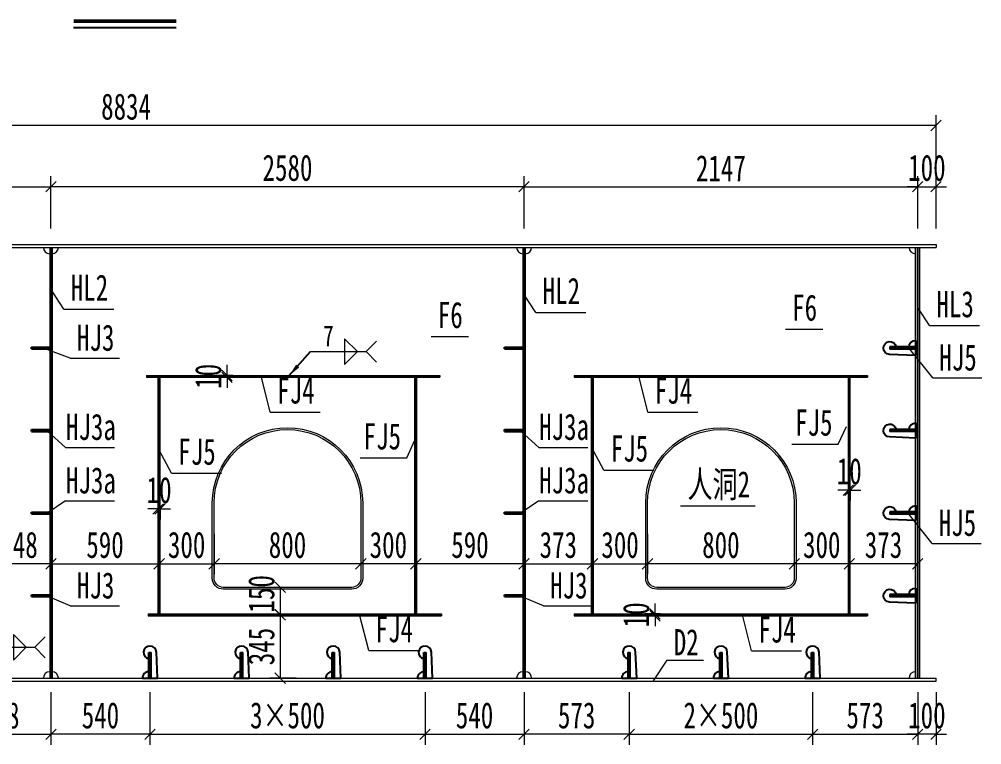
# Model space of a CAD drawing. Header units: millimetres. Extents: x -89049 to 410567, y -307459 to -100425.
# Drawn here: x 263371 to 268620, y -124499 to -120545 of the extents above; entities that cross this region are included whole.
import ezdxf
from ezdxf.enums import TextEntityAlignment as Align

# ---------------------------------------------------------------- set-up
doc = ezdxf.new("R2010")
doc.units = ezdxf.units.MM
doc.layers.get('Defpoints').update_dxf_attribs({"color": 8})
for name, color, linetype, lineweight in [('Dim', 4, 'Continuous', 15), ('文字', 7, 'Continuous', 15), ('细实线', 4, 'Continuous', 15), ('钢板粗线', 1, 'Continuous', 25), ('钢板细线', 6, 'Continuous', 15)]:
    doc.layers.add(name, color=color, linetype=linetype, lineweight=lineweight)
doc.layers.add('Text', color=4, linetype='Continuous')
doc.styles.add('111', font='', dxfattribs={"width": 0.7})
doc.styles.add('BM_Dim', font='', dxfattribs={"width": 0.85})
doc.styles.add('SMEDI', font='', dxfattribs={"width": 0.75})
doc.styles.get("Standard").update_dxf_attribs({"font": ''})
doc.styles.get('111').set_extended_font_data('仿宋_GB2312')
doc.styles.get('BM_Dim').set_extended_font_data('仿宋_GB2312')
doc.styles.get('SMEDI').set_extended_font_data('仿宋_GB2312')
doc.styles.get('Standard').set_extended_font_data('仿宋_GB2312')
doc.dimstyles.new('200', dxfattribs={"dimscale": 0, "dimtxt": 2.5, "dimasz": 1, "dimexe": 1, "dimexo": 1, "dimgap": 0.6, "dimtad": 1, "dimdec": 0, "dimdsep": 46, "dimtxsty": '111', "dimblk": 'OBLIQUE', "dimcen": 0, "dimclrd": 4, "dimclre": 4, "dimclrt": 4, "dimadec": 1, "dimazin": 2, "dimtfac": 1, "dimtdec": 0, "dimtix": 1, "dimtmove": 2, "dimatfit": 3, "dimfxl": 4, "dimfxlon": 1, "dimtolj": 1, "dimlwd": -1, "dimlwe": -1, "dimarcsym": 0})
doc.dimstyles.new('MSteel_1.0_1.0', dxfattribs={"dimtxt": 3, "dimasz": 1.2, "dimexe": 1, "dimexo": 1, "dimgap": 1, "dimtad": 3, "dimtoh": 1, "dimdec": 0, "dimzin": 0, "dimdsep": 46, "dimtxsty": 'Standard', "dimblk": 'ARCHTICK', "dimcen": 0.09, "dimclrd": 3, "dimclre": 3, "dimadec": 0, "dimazin": 0, "dimtfac": 1, "dimtdec": 4, "dimtofl": 0, "dimtmove": 0, "dimatfit": 3, "dimfxl": 1, "dimtolj": 1, "dimtzin": 0, "dimarcsym": 0})

# ---------------------------------------------------------------- blocks, each defined once
blk = doc.blocks.new('_Oblique')
at = {"color": 0, "linetype": 'ByBlock', "lineweight": -2}
blk.add_line((-0.5, -0.5), (0.5, 0.5), dxfattribs=at)
blk = doc.blocks.new('*D2950')
at = {"layer": 'Defpoints', "color": 0, "transparency": 16777216}
for p in [(266797.3, -123302.6), (267597.3, -123337.1), (266797.3, -123512.9)]:
    blk.add_point(p, dxfattribs=at)
at = {"layer": '细实线', "color": 4, "transparency": 16777216}
for p, q in [((266797.3, -123359.8), (266797.3, -123570.1)), ((267597.3, -123394.2), (267597.3, -123570.1)), ((267597.3, -123512.9), (266797.3, -123512.9))]:
    blk.add_line(p, q, dxfattribs=at)
at = {"layer": '细实线', "color": 4, "transparency": 16777216, "xscale": 57.14285714285715, "yscale": 57.14285714285715, "zscale": 57.14285714285715, "rotation": 180}
blk.add_blockref('_Oblique', (266797.3, -123512.9), dxfattribs=at)
at = {"layer": '细实线', "color": 4, "transparency": 16777216, "xscale": 57.14285714285715, "yscale": 57.14285714285715, "zscale": 57.14285714285715}
blk.add_blockref('_Oblique', (267597.3, -123512.9), dxfattribs=at)
at = {"layer": '细实线', "color": 4, "transparency": 16777216, "insert": (267197.3, -123410.7), "char_height": 142.86, "attachment_point": 5, "style": '111'}
blk.add_mtext('\\A1;800', dxfattribs=at)
blk = doc.blocks.new('*D2951')
at = {"layer": 'Defpoints', "color": 0, "transparency": 16777216}
for p in [(267897.3, -123291.2), (267597.3, -123293.3), (267597.3, -123512.9)]:
    blk.add_point(p, dxfattribs=at)
at = {"layer": '细实线', "color": 4, "transparency": 16777216}
for p, q in [((267597.3, -123350.5), (267597.3, -123570.1)), ((267897.3, -123348.3), (267897.3, -123570.1)), ((267897.3, -123512.9), (267597.3, -123512.9))]:
    blk.add_line(p, q, dxfattribs=at)
at = {"layer": '细实线', "color": 4, "transparency": 16777216, "xscale": 57.14285714285715, "yscale": 57.14285714285715, "zscale": 57.14285714285715, "rotation": 180}
blk.add_blockref('_Oblique', (267597.3, -123512.9), dxfattribs=at)
at = {"layer": '细实线', "color": 4, "transparency": 16777216, "xscale": 57.14285714285715, "yscale": 57.14285714285715, "zscale": 57.14285714285715}
blk.add_blockref('_Oblique', (267897.3, -123512.9), dxfattribs=at)
at = {"layer": '细实线', "color": 4, "transparency": 16777216, "insert": (267747.3, -123410.7), "char_height": 142.86, "attachment_point": 5, "style": '111'}
blk.add_mtext('\\A1;300', dxfattribs=at)
blk = doc.blocks.new('*D2952')
at = {"layer": 'Defpoints', "color": 0, "transparency": 16777216}
for p in [(266797.3, -123293.3), (266497.3, -123349.1), (266797.3, -123512.9)]:
    blk.add_point(p, dxfattribs=at)
at = {"layer": '细实线', "color": 4, "transparency": 16777216}
for p, q in [((266797.3, -123350.5), (266797.3, -123570.1)), ((266497.3, -123406.3), (266497.3, -123570.1)), ((266497.3, -123512.9), (266797.3, -123512.9))]:
    blk.add_line(p, q, dxfattribs=at)
at = {"layer": '细实线', "color": 4, "transparency": 16777216, "xscale": 57.14285714285715, "yscale": 57.14285714285715, "zscale": 57.14285714285715, "rotation": 180}
blk.add_blockref('_Oblique', (266497.3, -123512.9), dxfattribs=at)
at = {"layer": '细实线', "color": 4, "transparency": 16777216, "xscale": 57.14285714285715, "yscale": 57.14285714285715, "zscale": 57.14285714285715}
blk.add_blockref('_Oblique', (266797.3, -123512.9), dxfattribs=at)
at = {"layer": '细实线', "color": 4, "transparency": 16777216, "insert": (266647.3, -123410.7), "char_height": 142.86, "attachment_point": 5, "style": '111'}
blk.add_mtext('\\A1;300', dxfattribs=at)
blk = doc.blocks.new('*D2953')
at = {"layer": 'Defpoints', "color": 0, "transparency": 16777216}
for p in [(267897.3, -123320.5), (268270.6, -123336.8), (267897.3, -123513)]:
    blk.add_point(p, dxfattribs=at)
at = {"layer": '细实线', "color": 4, "transparency": 16777216}
for p, q in [((267897.3, -123377.7), (267897.3, -123570.2)), ((268270.6, -123393.9), (268270.6, -123570.2)), ((268270.6, -123513), (267897.3, -123513))]:
    blk.add_line(p, q, dxfattribs=at)
at = {"layer": '细实线', "color": 4, "transparency": 16777216, "xscale": 57.14285714285715, "yscale": 57.14285714285715, "zscale": 57.14285714285715, "rotation": 180}
blk.add_blockref('_Oblique', (267897.3, -123513), dxfattribs=at)
at = {"layer": '细实线', "color": 4, "transparency": 16777216, "xscale": 57.14285714285715, "yscale": 57.14285714285715, "zscale": 57.14285714285715}
blk.add_blockref('_Oblique', (268270.6, -123513), dxfattribs=at)
at = {"layer": '细实线', "color": 4, "transparency": 16777216, "insert": (268084, -123410.8), "char_height": 142.86, "attachment_point": 5, "style": '111'}
blk.add_mtext('\\A1;373', dxfattribs=at)
blk = doc.blocks.new('*D2954')
at = {"layer": 'Defpoints', "color": 0, "transparency": 16777216}
for p in [(266123.9, -123339.4), (266497.4, -123349.1), (266497.4, -123512.9)]:
    blk.add_point(p, dxfattribs=at)
at = {"layer": '细实线', "color": 4, "transparency": 16777216}
for p, q in [((266123.9, -123396.5), (266123.9, -123570)), ((266497.4, -123406.3), (266497.4, -123570)), ((266123.9, -123512.9), (266497.4, -123512.9))]:
    blk.add_line(p, q, dxfattribs=at)
at = {"layer": '细实线', "color": 4, "transparency": 16777216, "xscale": 57.14285714285715, "yscale": 57.14285714285715, "zscale": 57.14285714285715, "rotation": 180}
blk.add_blockref('_Oblique', (266123.9, -123512.9), dxfattribs=at)
at = {"layer": '细实线', "color": 4, "transparency": 16777216, "xscale": 57.14285714285715, "yscale": 57.14285714285715, "zscale": 57.14285714285715}
blk.add_blockref('_Oblique', (266497.4, -123512.9), dxfattribs=at)
at = {"layer": '细实线', "color": 4, "transparency": 16777216, "insert": (266310.6, -123410.6), "char_height": 142.86, "attachment_point": 5, "style": '111'}
blk.add_mtext('\\A1;373', dxfattribs=at)
blk = doc.blocks.new('*D2955')
at = {"layer": 'Defpoints', "color": 0, "transparency": 16777216}
for p in [(264433.8, -123302.6), (265233.8, -123337.1), (264433.8, -123512.9)]:
    blk.add_point(p, dxfattribs=at)
at = {"layer": '细实线', "color": 4, "transparency": 16777216}
for p, q in [((264433.8, -123359.8), (264433.8, -123570.1)), ((265233.8, -123394.2), (265233.8, -123570.1)), ((265233.8, -123512.9), (264433.8, -123512.9))]:
    blk.add_line(p, q, dxfattribs=at)
at = {"layer": '细实线', "color": 4, "transparency": 16777216, "xscale": 57.14285714285715, "yscale": 57.14285714285715, "zscale": 57.14285714285715, "rotation": 180}
blk.add_blockref('_Oblique', (264433.8, -123512.9), dxfattribs=at)
at = {"layer": '细实线', "color": 4, "transparency": 16777216, "xscale": 57.14285714285715, "yscale": 57.14285714285715, "zscale": 57.14285714285715}
blk.add_blockref('_Oblique', (265233.8, -123512.9), dxfattribs=at)
at = {"layer": '细实线', "color": 4, "transparency": 16777216, "insert": (264833.8, -123410.7), "char_height": 142.86, "attachment_point": 5, "style": '111'}
blk.add_mtext('\\A1;800', dxfattribs=at)
blk = doc.blocks.new('*D2956')
at = {"layer": 'Defpoints', "color": 0, "transparency": 16777216}
for p in [(265233.8, -123293.3), (265533.8, -123329.2), (265233.8, -123512.9)]:
    blk.add_point(p, dxfattribs=at)
at = {"layer": '细实线', "color": 4, "transparency": 16777216}
for p, q in [((265233.8, -123350.4), (265233.8, -123570.1)), ((265533.8, -123386.4), (265533.8, -123570.1)), ((265533.8, -123512.9), (265233.8, -123512.9))]:
    blk.add_line(p, q, dxfattribs=at)
at = {"layer": '细实线', "color": 4, "transparency": 16777216, "xscale": 57.14285714285715, "yscale": 57.14285714285715, "zscale": 57.14285714285715, "rotation": 180}
blk.add_blockref('_Oblique', (265233.8, -123512.9), dxfattribs=at)
at = {"layer": '细实线', "color": 4, "transparency": 16777216, "xscale": 57.14285714285715, "yscale": 57.14285714285715, "zscale": 57.14285714285715}
blk.add_blockref('_Oblique', (265533.8, -123512.9), dxfattribs=at)
at = {"layer": '细实线', "color": 4, "transparency": 16777216, "insert": (265383.8, -123410.7), "char_height": 142.86, "attachment_point": 5, "style": '111'}
blk.add_mtext('\\A1;300', dxfattribs=at)
blk = doc.blocks.new('*D2957')
at = {"layer": 'Defpoints', "color": 0, "transparency": 16777216}
for p in [(264133.8, -123329.2), (264433.8, -123293.3), (264433.8, -123512.9)]:
    blk.add_point(p, dxfattribs=at)
at = {"layer": '细实线', "color": 4, "transparency": 16777216}
for p, q in [((264133.8, -123386.4), (264133.8, -123570.1)), ((264433.8, -123350.4), (264433.8, -123570.1)), ((264133.8, -123512.9), (264433.8, -123512.9))]:
    blk.add_line(p, q, dxfattribs=at)
at = {"layer": '细实线', "color": 4, "transparency": 16777216, "xscale": 57.14285714285715, "yscale": 57.14285714285715, "zscale": 57.14285714285715, "rotation": 180}
blk.add_blockref('_Oblique', (264133.8, -123512.9), dxfattribs=at)
at = {"layer": '细实线', "color": 4, "transparency": 16777216, "xscale": 57.14285714285715, "yscale": 57.14285714285715, "zscale": 57.14285714285715}
blk.add_blockref('_Oblique', (264433.8, -123512.9), dxfattribs=at)
at = {"layer": '细实线', "color": 4, "transparency": 16777216, "insert": (264283.8, -123410.7), "char_height": 142.86, "attachment_point": 5, "style": '111'}
blk.add_mtext('\\A1;300', dxfattribs=at)
blk = doc.blocks.new('*D2958')
at = {"layer": 'Defpoints', "color": 0, "transparency": 16777216}
for p in [(265533.8, -123317.9), (266123.9, -123315.8), (265533.8, -123512.9)]:
    blk.add_point(p, dxfattribs=at)
at = {"layer": '细实线', "color": 4, "transparency": 16777216}
for p, q in [((265533.8, -123375), (265533.8, -123570)), ((266123.9, -123373), (266123.9, -123570)), ((266123.9, -123512.9), (265533.8, -123512.9))]:
    blk.add_line(p, q, dxfattribs=at)
at = {"layer": '细实线', "color": 4, "transparency": 16777216, "xscale": 57.14285714285715, "yscale": 57.14285714285715, "zscale": 57.14285714285715, "rotation": 180}
blk.add_blockref('_Oblique', (265533.8, -123512.9), dxfattribs=at)
at = {"layer": '细实线', "color": 4, "transparency": 16777216, "xscale": 57.14285714285715, "yscale": 57.14285714285715, "zscale": 57.14285714285715}
blk.add_blockref('_Oblique', (266123.9, -123512.9), dxfattribs=at)
at = {"layer": '细实线', "color": 4, "transparency": 16777216, "insert": (265828.9, -123410.6), "char_height": 142.86, "attachment_point": 5, "style": '111'}
blk.add_mtext('\\A1;590', dxfattribs=at)
blk = doc.blocks.new('*D2959')
at = {"layer": 'Defpoints', "color": 0, "transparency": 16777216}
for p in [(263543.7, -123333.6), (264133.8, -123329.2), (264133.8, -123512.9)]:
    blk.add_point(p, dxfattribs=at)
at = {"layer": '细实线', "color": 4, "transparency": 16777216}
for p, q in [((263543.7, -123390.7), (263543.7, -123570)), ((264133.8, -123386.4), (264133.8, -123570)), ((263543.7, -123512.9), (264133.8, -123512.9))]:
    blk.add_line(p, q, dxfattribs=at)
at = {"layer": '细实线', "color": 4, "transparency": 16777216, "xscale": 57.14285714285715, "yscale": 57.14285714285715, "zscale": 57.14285714285715, "rotation": 180}
blk.add_blockref('_Oblique', (263543.7, -123512.9), dxfattribs=at)
at = {"layer": '细实线', "color": 4, "transparency": 16777216, "xscale": 57.14285714285715, "yscale": 57.14285714285715, "zscale": 57.14285714285715}
blk.add_blockref('_Oblique', (264133.8, -123512.9), dxfattribs=at)
at = {"layer": '细实线', "color": 4, "transparency": 16777216, "insert": (263838.7, -123410.6), "char_height": 142.86, "attachment_point": 5, "style": '111'}
blk.add_mtext('\\A1;590', dxfattribs=at)
blk = doc.blocks.new('*D2963')
at = {"layer": 'Defpoints', "color": 0, "transparency": 16777216}
for p in [(263196.1, -123293.2), (263543.7, -123328.7), (263196.1, -123512.9)]:
    blk.add_point(p, dxfattribs=at)
at = {"layer": '细实线', "color": 4, "transparency": 16777216}
for p, q in [((263196.1, -123350.4), (263196.1, -123570)), ((263543.7, -123385.8), (263543.7, -123570)), ((263543.7, -123512.9), (263196.1, -123512.9))]:
    blk.add_line(p, q, dxfattribs=at)
at = {"layer": '细实线', "color": 4, "transparency": 16777216, "xscale": 57.14285714285715, "yscale": 57.14285714285715, "zscale": 57.14285714285715, "rotation": 180}
blk.add_blockref('_Oblique', (263196.1, -123512.9), dxfattribs=at)
at = {"layer": '细实线', "color": 4, "transparency": 16777216, "xscale": 57.14285714285715, "yscale": 57.14285714285715, "zscale": 57.14285714285715}
blk.add_blockref('_Oblique', (263543.7, -123512.9), dxfattribs=at)
at = {"layer": '细实线', "color": 4, "transparency": 16777216, "insert": (263369.9, -123410.6), "char_height": 142.86, "attachment_point": 5, "style": '111'}
blk.add_mtext('\\A1;348', dxfattribs=at)
blk = doc.blocks.new('*D2978')
at = {"layer": 'Defpoints', "color": 0, "transparency": 16777216}
for p in [(264935.7, -123791.4), (264794.1, -124136.6), (264938.1, -124136.6)]:
    blk.add_point(p, dxfattribs=at)
at = {"layer": '细实线', "color": 4, "transparency": 16777216}
for p, q in [((264878.5, -123791.4), (264737, -123791.4)), ((264794.1, -123791.4), (264794.1, -124136.6)), ((264881, -124136.6), (264737, -124136.6))]:
    blk.add_line(p, q, dxfattribs=at)
at = {"layer": '细实线', "color": 4, "transparency": 16777216, "xscale": 57.14285714285715, "yscale": 57.14285714285715, "zscale": 57.14285714285715}
for p, rotation in [((264794.1, -123791.4), 90), ((264794.1, -124136.6), 270)]:
    blk.add_blockref('_Oblique', p, dxfattribs=dict(at, rotation=rotation))
at = {"layer": '细实线', "color": 4, "transparency": 16777216, "insert": (264691.9, -123964), "char_height": 142.86, "attachment_point": 5, "rotation": 90, "style": '111'}
blk.add_mtext('\\A1;345', dxfattribs=at)
blk = doc.blocks.new('*D2979')
at = {"layer": 'Defpoints', "color": 0, "transparency": 16777216}
for p in [(264904.2, -123641.4), (264794.3, -123791.4), (264902.8, -123791.4)]:
    blk.add_point(p, dxfattribs=at)
at = {"layer": '细实线', "color": 4, "transparency": 16777216}
for p, q in [((264847.1, -123641.4), (264737.1, -123641.4)), ((264794.3, -123641.4), (264794.3, -123791.4)), ((264845.6, -123791.4), (264737.1, -123791.4))]:
    blk.add_line(p, q, dxfattribs=at)
at = {"layer": '细实线', "color": 4, "transparency": 16777216, "xscale": 57.14285714285715, "yscale": 57.14285714285715, "zscale": 57.14285714285715}
for p, rotation in [((264794.3, -123641.4), 90), ((264794.3, -123791.4), 270)]:
    blk.add_blockref('_Oblique', p, dxfattribs=dict(at, rotation=rotation))
at = {"layer": '细实线', "color": 4, "transparency": 16777216, "insert": (264692, -123676.8), "char_height": 142.86, "attachment_point": 5, "rotation": 90, "style": '111'}
blk.add_mtext('\\A1;150', dxfattribs=at)
blk = doc.blocks.new('*D2982')
at = {"layer": 'Defpoints', "color": 0, "transparency": 16777216}
for p in [(266838.1, -123796.4), (266925.8, -123786.4), (266925.8, -123796.4)]:
    blk.add_point(p, dxfattribs=at)
at = {"layer": '细实线', "color": 4, "transparency": 16777216}
for p, q in [((266838.1, -123786.4), (266838.1, -123729.2)), ((266868.6, -123786.4), (266780.9, -123786.4)), ((266868.6, -123796.4), (266780.9, -123796.4)), ((266838.1, -123786.4), (266838.1, -123796.4)), ((266838.1, -123796.4), (266838.1, -123853.5))]:
    blk.add_line(p, q, dxfattribs=at)
at = {"layer": '细实线', "color": 4, "transparency": 16777216, "xscale": 57.14285714285715, "yscale": 57.14285714285715, "zscale": 57.14285714285715}
for p, rotation in [((266838.1, -123786.4), 270), ((266838.1, -123796.4), 90)]:
    blk.add_blockref('_Oblique', p, dxfattribs=dict(at, rotation=rotation))
at = {"layer": '细实线', "color": 4, "transparency": 16777216, "insert": (266735.8, -123791.4), "char_height": 142.86, "attachment_point": 5, "rotation": 90, "style": '111'}
blk.add_mtext('\\A1;10', dxfattribs=at)
blk = doc.blocks.new('*D2983')
at = {"layer": 'Defpoints', "color": 0, "transparency": 16777216}
for p in [(264504.4, -122496.4), (264592.1, -122486.4), (264592.1, -122496.4)]:
    blk.add_point(p, dxfattribs=at)
at = {"layer": '细实线', "color": 4, "transparency": 16777216}
for p, q in [((264504.4, -122486.4), (264504.4, -122429.2)), ((264535, -122486.4), (264447.3, -122486.4)), ((264535, -122496.4), (264447.3, -122496.4)), ((264504.4, -122486.4), (264504.4, -122496.4)), ((264504.4, -122496.4), (264504.4, -122553.5))]:
    blk.add_line(p, q, dxfattribs=at)
at = {"layer": '细实线', "color": 4, "transparency": 16777216, "xscale": 57.14285714285715, "yscale": 57.14285714285715, "zscale": 57.14285714285715}
for p, rotation in [((264504.4, -122486.4), 270), ((264504.4, -122496.4), 90)]:
    blk.add_blockref('_Oblique', p, dxfattribs=dict(at, rotation=rotation))
at = {"layer": '细实线', "color": 4, "transparency": 16777216, "insert": (264402.2, -122491.4), "char_height": 142.86, "attachment_point": 5, "rotation": 90, "style": '111'}
blk.add_mtext('\\A1;10', dxfattribs=at)
blk = doc.blocks.new('*D2986')
at = {"layer": 'Defpoints', "color": 0, "transparency": 16777216}
for p in [(264128.8, -123160.8), (264138.8, -123160.8), (264138.8, -123214.2)]:
    blk.add_point(p, dxfattribs=at)
at = {"layer": '细实线', "color": 4, "transparency": 16777216}
for p, q in [((264128.8, -123214.2), (264071.7, -123214.2)), ((264128.8, -123214.2), (264128.8, -123271.4)), ((264128.8, -123214.2), (264138.8, -123214.2)), ((264138.8, -123214.2), (264138.8, -123271.4)), ((264138.8, -123214.2), (264196, -123214.2))]:
    blk.add_line(p, q, dxfattribs=at)
at = {"layer": '细实线', "color": 4, "transparency": 16777216, "xscale": 57.14285714285715, "yscale": 57.14285714285715, "zscale": 57.14285714285715}
blk.add_blockref('_Oblique', (264128.8, -123214.2), dxfattribs=at)
at = {"layer": '细实线', "color": 4, "transparency": 16777216, "xscale": 57.14285714285715, "yscale": 57.14285714285715, "zscale": 57.14285714285715, "rotation": 180}
blk.add_blockref('_Oblique', (264138.8, -123214.2), dxfattribs=at)
at = {"layer": '细实线', "color": 4, "transparency": 16777216, "insert": (264133.8, -123112), "char_height": 142.86, "attachment_point": 5, "style": '111'}
blk.add_mtext('\\A1;10', dxfattribs=at)
blk = doc.blocks.new('*D2987')
at = {"layer": 'Defpoints', "color": 0, "transparency": 16777216}
for p in [(267892.3, -123058.1), (267902.3, -123058.1), (267902.3, -123111.5)]:
    blk.add_point(p, dxfattribs=at)
at = {"layer": '细实线', "color": 4, "transparency": 16777216}
for p, q in [((267892.3, -123111.5), (267835.2, -123111.5)), ((267892.3, -123111.5), (267892.3, -123168.6)), ((267892.3, -123111.5), (267902.3, -123111.5)), ((267902.3, -123111.5), (267902.3, -123168.6)), ((267902.3, -123111.5), (267959.5, -123111.5))]:
    blk.add_line(p, q, dxfattribs=at)
at = {"layer": '细实线', "color": 4, "transparency": 16777216, "xscale": 57.14285714285715, "yscale": 57.14285714285715, "zscale": 57.14285714285715}
blk.add_blockref('_Oblique', (267892.3, -123111.5), dxfattribs=at)
at = {"layer": '细实线', "color": 4, "transparency": 16777216, "xscale": 57.14285714285715, "yscale": 57.14285714285715, "zscale": 57.14285714285715, "rotation": 180}
blk.add_blockref('_Oblique', (267902.3, -123111.5), dxfattribs=at)
at = {"layer": '细实线', "color": 4, "transparency": 16777216, "insert": (267897.3, -123009.3), "char_height": 142.86, "attachment_point": 5, "style": '111'}
blk.add_mtext('\\A1;10', dxfattribs=at)
blk = doc.blocks.new('_ArchTick')
at = {"color": 0, "linetype": 'ByBlock', "const_width": 0.15}
blk.add_lwpolyline([(-0.5, -0.5), (0.5, 0.5)], dxfattribs=at)
blk = doc.blocks.new('角焊缝2')
at = {"layer": 'Dim'}
blk.add_line((-3138.009, 370.223), (-3132.704, 370.223), dxfattribs=at)
blk.add_lwpolyline([(-3134.754, 371.455), (-3134.754, 368.992), (-3133.523, 370.223)], close=True, dxfattribs=at)
blk.add_lwpolyline([(-3131.704, 369.223), (-3132.704, 370.223), (-3131.704, 371.223)], dxfattribs=at)
blk = doc.blocks.new('12-140加劲 有过焊孔')
at = {"layer": 'Defpoints'}
blk.add_line((0, 0), (0, 140), dxfattribs=at)
at = {"layer": '钢板粗线', "color": 7}
for p, q in [((-6, 0), (-6, 140)), ((-6, 140), (6, 140)), ((6, 0), (6, 140)), ((41, 0), (35, 141.5)), ((-41, 0), (41, 0))]:
    blk.add_line(p, q, dxfattribs=at)
for centre, start, end in [((0, 140), 2.441, 260.1291), ((-6, 0), 90, 180)]:
    blk.add_arc(centre, 35, start, end, dxfattribs=at)
blk = doc.blocks.new('10-100加劲 无过焊孔')
at = {"layer": 'Defpoints'}
blk.add_line((0, -100), (0, 0), dxfattribs=at)
at = {"layer": '钢板粗线', "color": 7}
for p, q in [((-5, -100), (-5, 0)), ((-5, 0), (5, 0)), ((5, -100), (5, 0)), ((-5, -100), (5, -100))]:
    blk.add_line(p, q, dxfattribs=at)
blk = doc.blocks.new('*D2994')
at = {"layer": 'Defpoints', "color": 0, "transparency": 16777216}
for p in [(262996.1, -124136.4), (263544.1, -124136.4), (263544.1, -124442.1)]:
    blk.add_point(p, dxfattribs=at)
at = {"layer": '细实线', "color": 4, "transparency": 16777216}
for p, q in [((262996.1, -124213.5), (262996.1, -124499.2)), ((263544.1, -124213.5), (263544.1, -124499.2)), ((262996.1, -124442.1), (263544.1, -124442.1))]:
    blk.add_line(p, q, dxfattribs=at)
at = {"layer": '细实线', "color": 4, "transparency": 16777216, "xscale": 57.14285714285715, "yscale": 57.14285714285715, "zscale": 57.14285714285715, "rotation": 180}
blk.add_blockref('_Oblique', (262996.1, -124442.1), dxfattribs=at)
at = {"layer": '细实线', "color": 4, "transparency": 16777216, "xscale": 57.14285714285715, "yscale": 57.14285714285715, "zscale": 57.14285714285715}
blk.add_blockref('_Oblique', (263544.1, -124442.1), dxfattribs=at)
at = {"layer": '细实线', "color": 4, "transparency": 16777216, "insert": (263270.1, -124339.9), "char_height": 142.86, "attachment_point": 5, "style": '111'}
blk.add_mtext('\\A1;548', dxfattribs=at)
blk = doc.blocks.new('*D2995')
at = {"layer": 'Defpoints', "color": 0, "transparency": 16777216}
for p in [(263543.8, -124136.4), (264083.8, -124136.4), (263543.8, -124442.1)]:
    blk.add_point(p, dxfattribs=at)
at = {"layer": '细实线', "color": 4, "transparency": 16777216}
for p, q in [((263543.8, -124213.5), (263543.8, -124499.2)), ((264083.8, -124213.5), (264083.8, -124499.2)), ((264083.8, -124442.1), (263543.8, -124442.1))]:
    blk.add_line(p, q, dxfattribs=at)
at = {"layer": '细实线', "color": 4, "transparency": 16777216, "xscale": 57.14285714285715, "yscale": 57.14285714285715, "zscale": 57.14285714285715, "rotation": 180}
blk.add_blockref('_Oblique', (263543.8, -124442.1), dxfattribs=at)
at = {"layer": '细实线', "color": 4, "transparency": 16777216, "xscale": 57.14285714285715, "yscale": 57.14285714285715, "zscale": 57.14285714285715}
blk.add_blockref('_Oblique', (264083.8, -124442.1), dxfattribs=at)
at = {"layer": '细实线', "color": 4, "transparency": 16777216, "insert": (263813.8, -124339.9), "char_height": 142.86, "attachment_point": 5, "style": '111'}
blk.add_mtext('\\A1;540', dxfattribs=at)
blk = doc.blocks.new('*D2996')
at = {"layer": 'Defpoints', "color": 0, "transparency": 16777216}
for p in [(264083.8, -124136.4), (265583.8, -124136.4), (265583.8, -124442.1)]:
    blk.add_point(p, dxfattribs=at)
at = {"layer": '细实线', "color": 4, "transparency": 16777216}
for p, q in [((264083.8, -124213.5), (264083.8, -124499.2)), ((265583.8, -124213.5), (265583.8, -124499.2)), ((264083.8, -124442.1), (265583.8, -124442.1))]:
    blk.add_line(p, q, dxfattribs=at)
at = {"layer": '细实线', "color": 4, "transparency": 16777216, "xscale": 57.14285714285715, "yscale": 57.14285714285715, "zscale": 57.14285714285715, "rotation": 180}
blk.add_blockref('_Oblique', (264083.8, -124442.1), dxfattribs=at)
at = {"layer": '细实线', "color": 4, "transparency": 16777216, "xscale": 57.14285714285715, "yscale": 57.14285714285715, "zscale": 57.14285714285715}
blk.add_blockref('_Oblique', (265583.8, -124442.1), dxfattribs=at)
at = {"layer": '细实线', "color": 4, "transparency": 16777216, "insert": (264833.8, -124339.9), "char_height": 142.857, "attachment_point": 5, "style": '111'}
blk.add_mtext('\\A1;\\f仿宋_GB2312|b0|i0|c134|p49;3×500', dxfattribs=at)
blk = doc.blocks.new('*D2997')
at = {"layer": 'Defpoints', "color": 0, "transparency": 16777216}
for p in [(265583.8, -124136.4), (266123.9, -124136.4), (266123.9, -124442.1)]:
    blk.add_point(p, dxfattribs=at)
at = {"layer": '细实线', "color": 4, "transparency": 16777216}
for p, q in [((265583.8, -124213.5), (265583.8, -124499.2)), ((266123.9, -124213.5), (266123.9, -124499.2)), ((265583.8, -124442.1), (266123.9, -124442.1))]:
    blk.add_line(p, q, dxfattribs=at)
at = {"layer": '细实线', "color": 4, "transparency": 16777216, "xscale": 57.14285714285715, "yscale": 57.14285714285715, "zscale": 57.14285714285715, "rotation": 180}
blk.add_blockref('_Oblique', (265583.8, -124442.1), dxfattribs=at)
at = {"layer": '细实线', "color": 4, "transparency": 16777216, "xscale": 57.14285714285715, "yscale": 57.14285714285715, "zscale": 57.14285714285715}
blk.add_blockref('_Oblique', (266123.9, -124442.1), dxfattribs=at)
at = {"layer": '细实线', "color": 4, "transparency": 16777216, "insert": (265853.8, -124339.9), "char_height": 142.86, "attachment_point": 5, "style": '111'}
blk.add_mtext('\\A1;540', dxfattribs=at)
blk = doc.blocks.new('*D2998')
at = {"layer": 'Defpoints', "color": 0, "transparency": 16777216}
for p in [(266123.9, -124136.4), (266697.3, -124136.4), (266123.9, -124442.1)]:
    blk.add_point(p, dxfattribs=at)
at = {"layer": '细实线', "color": 4, "transparency": 16777216}
for p, q in [((266123.9, -124213.5), (266123.9, -124499.2)), ((266697.3, -124213.5), (266697.3, -124499.2)), ((266697.3, -124442.1), (266123.9, -124442.1))]:
    blk.add_line(p, q, dxfattribs=at)
at = {"layer": '细实线', "color": 4, "transparency": 16777216, "xscale": 57.14285714285715, "yscale": 57.14285714285715, "zscale": 57.14285714285715, "rotation": 180}
blk.add_blockref('_Oblique', (266123.9, -124442.1), dxfattribs=at)
at = {"layer": '细实线', "color": 4, "transparency": 16777216, "xscale": 57.14285714285715, "yscale": 57.14285714285715, "zscale": 57.14285714285715}
blk.add_blockref('_Oblique', (266697.3, -124442.1), dxfattribs=at)
at = {"layer": '细实线', "color": 4, "transparency": 16777216, "insert": (266410.6, -124339.9), "char_height": 142.86, "attachment_point": 5, "style": '111'}
blk.add_mtext('\\A1;573', dxfattribs=at)
blk = doc.blocks.new('*D2999')
at = {"layer": 'Defpoints', "color": 0, "transparency": 16777216}
for p in [(266697.3, -124136.4), (267697.3, -124136.4), (267697.3, -124442.1)]:
    blk.add_point(p, dxfattribs=at)
at = {"layer": '细实线', "color": 4, "transparency": 16777216}
for p, q in [((266697.3, -124213.5), (266697.3, -124499.2)), ((267697.3, -124213.5), (267697.3, -124499.2)), ((266697.3, -124442.1), (267697.3, -124442.1))]:
    blk.add_line(p, q, dxfattribs=at)
at = {"layer": '细实线', "color": 4, "transparency": 16777216, "xscale": 57.14285714285715, "yscale": 57.14285714285715, "zscale": 57.14285714285715, "rotation": 180}
blk.add_blockref('_Oblique', (266697.3, -124442.1), dxfattribs=at)
at = {"layer": '细实线', "color": 4, "transparency": 16777216, "xscale": 57.14285714285715, "yscale": 57.14285714285715, "zscale": 57.14285714285715}
blk.add_blockref('_Oblique', (267697.3, -124442.1), dxfattribs=at)
at = {"layer": '细实线', "color": 4, "transparency": 16777216, "insert": (267197.3, -124339.9), "char_height": 142.86, "attachment_point": 5, "style": '111'}
blk.add_mtext('\\A1;2×500', dxfattribs=at)
blk = doc.blocks.new('*D3000')
at = {"layer": 'Defpoints', "color": 0, "transparency": 16777216}
for p in [(267697.3, -124136.4), (268270.6, -124136.4), (268270.6, -124442.1)]:
    blk.add_point(p, dxfattribs=at)
at = {"layer": '细实线', "color": 4, "transparency": 16777216}
for p, q in [((267697.3, -124213.5), (267697.3, -124499.2)), ((268270.6, -124213.5), (268270.6, -124499.2)), ((267697.3, -124442.1), (268270.6, -124442.1))]:
    blk.add_line(p, q, dxfattribs=at)
at = {"layer": '细实线', "color": 4, "transparency": 16777216, "xscale": 57.14285714285715, "yscale": 57.14285714285715, "zscale": 57.14285714285715, "rotation": 180}
blk.add_blockref('_Oblique', (267697.3, -124442.1), dxfattribs=at)
at = {"layer": '细实线', "color": 4, "transparency": 16777216, "xscale": 57.14285714285715, "yscale": 57.14285714285715, "zscale": 57.14285714285715}
blk.add_blockref('_Oblique', (268270.6, -124442.1), dxfattribs=at)
at = {"layer": '细实线', "color": 4, "transparency": 16777216, "insert": (267983.9, -124339.9), "char_height": 142.86, "attachment_point": 5, "style": '111'}
blk.add_mtext('\\A1;573', dxfattribs=at)
blk = doc.blocks.new('*D3001')
at = {"layer": 'Defpoints', "color": 0, "transparency": 16777216}
for p in [(268270.5, -124136.4), (268370.6, -124136.4), (268270.5, -124442.1)]:
    blk.add_point(p, dxfattribs=at)
at = {"layer": '细实线', "color": 4, "transparency": 16777216}
for p, q in [((268270.5, -124213.5), (268270.5, -124499.2)), ((268370.6, -124213.5), (268370.6, -124499.2)), ((268270.5, -124442.1), (268213.3, -124442.1)), ((268370.6, -124442.1), (268270.5, -124442.1)), ((268370.6, -124442.1), (268427.8, -124442.1))]:
    blk.add_line(p, q, dxfattribs=at)
at = {"layer": '细实线', "color": 4, "transparency": 16777216, "xscale": 57.14285714285715, "yscale": 57.14285714285715, "zscale": 57.14285714285715}
blk.add_blockref('_Oblique', (268270.5, -124442.1), dxfattribs=at)
at = {"layer": '细实线', "color": 4, "transparency": 16777216, "xscale": 57.14285714285715, "yscale": 57.14285714285715, "zscale": 57.14285714285715, "rotation": 180}
blk.add_blockref('_Oblique', (268370.6, -124442.1), dxfattribs=at)
at = {"layer": '细实线', "color": 4, "transparency": 16777216, "insert": (268320.5, -124339.9), "char_height": 142.86, "attachment_point": 5, "style": '111'}
blk.add_mtext('\\A1;100', dxfattribs=at)
blk = doc.blocks.new('*D3004')
at = {"layer": 'Defpoints', "color": 0, "transparency": 16777216}
for p in [(263543.7, -121457.9), (261448.5, -122071.4), (263543.7, -122087.4)]:
    blk.add_point(p, dxfattribs=at)
at = {"layer": '细实线', "color": 4, "transparency": 16777216}
for p, q in [((261448.5, -121686.4), (261448.5, -121400.7)), ((263543.7, -121686.4), (263543.7, -121400.7)), ((261448.5, -121457.9), (263543.7, -121457.9))]:
    blk.add_line(p, q, dxfattribs=at)
at = {"layer": '细实线', "color": 4, "transparency": 16777216, "xscale": 57.14285714285715, "yscale": 57.14285714285715, "zscale": 57.14285714285715, "rotation": 180}
blk.add_blockref('_Oblique', (261448.5, -121457.9), dxfattribs=at)
at = {"layer": '细实线', "color": 4, "transparency": 16777216, "xscale": 57.14285714285715, "yscale": 57.14285714285715, "zscale": 57.14285714285715}
blk.add_blockref('_Oblique', (263543.7, -121457.9), dxfattribs=at)
at = {"layer": '细实线', "color": 4, "transparency": 16777216, "insert": (262496.1, -121355.6), "char_height": 142.86, "attachment_point": 5, "style": '111'}
blk.add_mtext('\\A1;2095', dxfattribs=at)
blk = doc.blocks.new('*D3005')
at = {"layer": 'Defpoints', "color": 0, "transparency": 16777216}
for p in [(263543.7, -121457.9), (266123.9, -122071.4), (263543.7, -122087.4)]:
    blk.add_point(p, dxfattribs=at)
at = {"layer": '细实线', "color": 4, "transparency": 16777216}
for p, q in [((263543.7, -121686.4), (263543.7, -121400.7)), ((266123.9, -121686.4), (266123.9, -121400.7)), ((266123.9, -121457.9), (263543.7, -121457.9))]:
    blk.add_line(p, q, dxfattribs=at)
at = {"layer": '细实线', "color": 4, "transparency": 16777216, "xscale": 57.14285714285715, "yscale": 57.14285714285715, "zscale": 57.14285714285715, "rotation": 180}
blk.add_blockref('_Oblique', (263543.7, -121457.9), dxfattribs=at)
at = {"layer": '细实线', "color": 4, "transparency": 16777216, "xscale": 57.14285714285715, "yscale": 57.14285714285715, "zscale": 57.14285714285715}
blk.add_blockref('_Oblique', (266123.9, -121457.9), dxfattribs=at)
at = {"layer": '细实线', "color": 4, "transparency": 16777216, "insert": (264833.8, -121355.6), "char_height": 142.86, "attachment_point": 5, "style": '111'}
blk.add_mtext('\\A1;2580', dxfattribs=at)
blk = doc.blocks.new('*D3006')
at = {"layer": 'Defpoints', "color": 0, "transparency": 16777216}
for p in [(268270.6, -121457.9), (266123.9, -122071.4), (268270.6, -122087.4)]:
    blk.add_point(p, dxfattribs=at)
at = {"layer": '细实线', "color": 4, "transparency": 16777216}
for p, q in [((266123.9, -121686.4), (266123.9, -121400.7)), ((268270.6, -121686.4), (268270.6, -121400.7)), ((266123.9, -121457.9), (268270.6, -121457.9))]:
    blk.add_line(p, q, dxfattribs=at)
at = {"layer": '细实线', "color": 4, "transparency": 16777216, "xscale": 57.14285714285715, "yscale": 57.14285714285715, "zscale": 57.14285714285715, "rotation": 180}
blk.add_blockref('_Oblique', (266123.9, -121457.9), dxfattribs=at)
at = {"layer": '细实线', "color": 4, "transparency": 16777216, "xscale": 57.14285714285715, "yscale": 57.14285714285715, "zscale": 57.14285714285715}
blk.add_blockref('_Oblique', (268270.6, -121457.9), dxfattribs=at)
at = {"layer": '细实线', "color": 4, "transparency": 16777216, "insert": (267197.3, -121357.2), "char_height": 142.86, "attachment_point": 5, "style": '111'}
blk.add_mtext('\\A1;2147', dxfattribs=at)
blk = doc.blocks.new('*D3007')
at = {"layer": 'Defpoints', "color": 0, "transparency": 16777216}
for p in [(268370.6, -121457.9), (268270.6, -121788.4), (268370.6, -121788.4)]:
    blk.add_point(p, dxfattribs=at)
at = {"layer": '细实线', "color": 4, "transparency": 16777216}
for p, q in [((268270.6, -121686.4), (268270.6, -121400.7)), ((268370.6, -121686.4), (268370.6, -121400.7)), ((268270.6, -121457.9), (268213.5, -121457.9)), ((268270.6, -121457.9), (268370.6, -121457.9)), ((268370.6, -121457.9), (268427.8, -121457.9))]:
    blk.add_line(p, q, dxfattribs=at)
at = {"layer": '细实线', "color": 4, "transparency": 16777216, "xscale": 57.14285714285715, "yscale": 57.14285714285715, "zscale": 57.14285714285715}
blk.add_blockref('_Oblique', (268270.6, -121457.9), dxfattribs=at)
at = {"layer": '细实线', "color": 4, "transparency": 16777216, "xscale": 57.14285714285715, "yscale": 57.14285714285715, "zscale": 57.14285714285715, "rotation": 180}
blk.add_blockref('_Oblique', (268370.6, -121457.9), dxfattribs=at)
at = {"layer": '细实线', "color": 4, "transparency": 16777216, "insert": (268320.6, -121355.6), "char_height": 142.86, "attachment_point": 5, "style": '111'}
blk.add_mtext('\\A1;100', dxfattribs=at)
blk = doc.blocks.new('*D3008')
at = {"layer": 'Defpoints', "color": 0, "transparency": 16777216}
for p in [(259536.7, -121124.2), (268370.6, -121772.4), (259536.7, -122071.4)]:
    blk.add_point(p, dxfattribs=at)
at = {"layer": '细实线', "color": 4, "transparency": 16777216}
for p, q in [((259536.7, -121352.8), (259536.7, -121067.1)), ((268370.6, -121352.8), (268370.6, -121067.1)), ((268370.6, -121124.2), (259536.7, -121124.2))]:
    blk.add_line(p, q, dxfattribs=at)
at = {"layer": '细实线', "color": 4, "transparency": 16777216, "xscale": 57.14285714285715, "yscale": 57.14285714285715, "zscale": 57.14285714285715, "rotation": 180}
blk.add_blockref('_Oblique', (259536.7, -121124.2), dxfattribs=at)
at = {"layer": '细实线', "color": 4, "transparency": 16777216, "xscale": 57.14285714285715, "yscale": 57.14285714285715, "zscale": 57.14285714285715}
blk.add_blockref('_Oblique', (268370.6, -121124.2), dxfattribs=at)
at = {"layer": '细实线', "color": 4, "transparency": 16777216, "insert": (263953.7, -121022), "char_height": 142.86, "attachment_point": 5, "style": '111'}
blk.add_mtext('\\A1;8834', dxfattribs=at)

msp = doc.modelspace()

# ---------------------------------------------------------------- linework, layer by layer
at = {"color": 4}
msp.add_line((263666.9, -120589.6), (264227.1, -120589.6), dxfattribs=at)
at = {"color": 6, "const_width": 20.6}
msp.add_lwpolyline([(263666.9, -120555.4), (264227.1, -120555.4)], dxfattribs=at)
at = {"layer": 'Defpoints'}
for p, q in [((263543.7, -121788.4), (263543.7, -124136.4)), ((266123.9, -121788.4), (266123.9, -124136.4)), ((268270.6, -124136.4), (268270.6, -121788.4)), ((264065, -122491.4), (265665.1, -122491.4)), ((264133.8, -123791.4), (264133.8, -122491.4)), ((265533.8, -123791.4), (265533.8, -122491.4)), ((266397.2, -122491.4), (267997.3, -122491.4)), ((266497.4, -123791.4), (266497.4, -122491.4)), ((267897.3, -123791.4), (267897.3, -122491.4)), ((264074.4, -123791.4), (265674.4, -123791.4)), ((266397.2, -123791.4), (267997.3, -123791.4))]:
    msp.add_line(p, q, dxfattribs=at)
at = {"layer": '细实线'}
for p, q in [((263614.2, -122125.4), (263549.7, -122027)), ((266187.7, -122142.6), (266123.2, -122044.1)), ((263614.2, -122125.4), (263886.7, -122125.4)), ((268335.1, -122215), (268270.6, -122116.5)), ((266187.7, -122142.6), (266460.2, -122142.6)), ((267549.1, -122234.4), (267752.4, -122234.4)), ((268335.1, -122215), (268607.6, -122215)), ((265616.7, -122274.1), (265820, -122274.1)), ((263649.5, -122392.7), (263511.9, -122341.4)), ((268352.1, -122500.2), (268227.9, -122342.4)), ((263649.5, -122392.7), (263917.1, -122392.7)), ((264740.1, -122685.7), (264692.6, -122495.7)), ((266799.3, -122686.3), (266751.8, -122496.4)), ((268352.1, -122500.2), (268619.7, -122500.2)), ((264740.1, -122685.7), (265012.7, -122685.7)), ((266799.3, -122686.3), (267071.8, -122686.3)), ((267836.9, -122860.6), (267881.9, -122764.2)), ((263623.5, -122878.4), (263527.7, -122791.4)), ((266203.7, -122878.4), (266107.9, -122791.4)), ((265483.9, -122935.5), (265528.8, -122839.1)), ((267584, -122860.6), (267836.9, -122860.6)), ((263623.5, -122878.4), (263891.2, -122878.4)), ((264200.8, -123019.2), (264133.8, -122894)), ((266203.7, -122878.4), (266471.4, -122878.4)), ((266558.8, -123001.9), (266491.9, -122876.6)), ((265230.9, -122935.5), (265483.9, -122935.5)), ((264200.8, -123019.2), (264473.3, -123019.2)), ((266558.8, -123001.9), (266831.4, -123001.9)), ((263623.5, -123170.1), (263527.7, -123235.1)), ((263623.5, -123170.1), (263891.2, -123170.1)), ((266203.7, -123170.1), (266107.9, -123235.1)), ((266203.7, -123170.1), (266471.4, -123170.1)), ((266977.6, -123196.9), (267384.2, -123196.9)), ((268348.7, -123401.5), (268224.5, -123243.6)), ((268348.7, -123401.5), (268616.4, -123401.5)), ((263649.5, -123742.7), (263528.2, -123691.4)), ((266229.7, -123742.7), (266108.3, -123691.4)), ((263649.5, -123742.7), (263917.1, -123742.7)), ((266229.7, -123742.7), (266497.3, -123742.7)), ((265276.6, -123986.3), (265229.1, -123796.4)), ((267364, -123988.2), (267316.5, -123798.3)), ((265276.6, -123986.3), (265549.1, -123986.3)), ((267364, -123988.2), (267636.5, -123988.2)), ((266903.1, -124038.9), (266827.9, -124150.6)), ((266903.1, -124038.9), (267102.6, -124038.9))]:
    msp.add_line(p, q, dxfattribs=at)
at = {"layer": '钢板细线'}
for p, q in [((259906.7, -121772.4), (268370.6, -121772.4)), ((259922.7, -121788.4), (268370.6, -121788.4)), ((263537.7, -121788.4), (263537.7, -124136.4)), ((263549.7, -121788.4), (263549.7, -124136.4)), ((266117.9, -121788.4), (266117.9, -124136.4)), ((266129.9, -121788.4), (266129.9, -124136.4)), ((268258.6, -124136.4), (268258.6, -121788.4)), ((268282.6, -124136.4), (268282.6, -121788.4)), ((268370.6, -121772.4), (268370.6, -121788.4)), ((264064.9, -122486.4), (265665, -122486.4)), ((264064.9, -122486.4), (264064.9, -122496.4)), ((264065, -122496.4), (265665.1, -122496.4)), ((264128.8, -123786.4), (264128.8, -122496.4)), ((264138.8, -123786.4), (264138.8, -122496.4)), ((265528.8, -123786.4), (265528.8, -122496.4)), ((265538.8, -123786.4), (265538.8, -122496.4)), ((265665, -122486.4), (265665, -122496.4)), ((266397.2, -122486.4), (267997.2, -122486.4)), ((266397.2, -122486.4), (266397.2, -122496.4)), ((266397.3, -122496.4), (267997.3, -122496.4)), ((266492.4, -123786.4), (266492.4, -122496.4)), ((266502.4, -123786.4), (266502.4, -122496.4)), ((267892.3, -123786.4), (267892.3, -122496.4)), ((267902.3, -123786.4), (267902.3, -122496.4)), ((267997.2, -122486.4), (267997.2, -122496.4)), ((264074.3, -123786.4), (265674.4, -123786.4)), ((264074.3, -123786.4), (264074.3, -123796.4)), ((264074.4, -123796.4), (265674.5, -123796.4)), ((265674.4, -123786.4), (265674.4, -123796.4)), ((266397.2, -123786.4), (267997.2, -123786.4)), ((266397.2, -123786.4), (266397.2, -123796.4)), ((266397.3, -123796.4), (267997.3, -123796.4)), ((267997.2, -123786.4), (267997.2, -123796.4)), ((259536.7, -124136.4), (268370.6, -124136.4)), ((259536.7, -124152.4), (268370.6, -124152.4)), ((268370.6, -124152.4), (268370.6, -124136.4))]:
    msp.add_line(p, q, dxfattribs=at)
at = {"layer": '钢板细线', "elevation": 0}
for points in [[(265183.8, -123651.4), (264483.8, -123651.4, -0.414214), (264423.8, -123591.4), (264423.8, -123181.4, -1), (265243.8, -123181.4), (265243.8, -123591.4, -0.414214)], [(265183.8, -123641.4), (264483.8, -123641.4, -0.414214), (264433.8, -123591.4), (264433.8, -123181.4, -1), (265233.8, -123181.4), (265233.8, -123591.4, -0.414214)]]:
    msp.add_lwpolyline(points, format="xyb", close=True, dxfattribs=at)
at = {"layer": '钢板细线'}
for points in [[(267547.3, -123651.4), (266847.3, -123651.4, -0.414214), (266787.3, -123591.4), (266787.3, -123181.4, -1), (267607.3, -123181.4), (267607.3, -123591.4, -0.414214)], [(267547.3, -123641.4), (266847.3, -123641.4, -0.414214), (266797.3, -123591.4), (266797.3, -123181.4, -1), (267597.3, -123181.4), (267597.3, -123591.4, -0.414214)]]:
    msp.add_lwpolyline(points, format="xyb", close=True, dxfattribs=at)
for centre, start, end in [((263537.7, -121788.4), 180, 270), ((263549.7, -121788.4), 270, 0), ((266117.9, -121788.4), 180, 270), ((266129.9, -121788.4), 270, 0), ((268258.6, -121788.4), 180, 270), ((263537.7, -124136.4), 90, 180), ((263549.7, -124136.4), 0, 90), ((266117.9, -124136.4), 90, 180), ((266129.9, -124136.4), 0, 90), ((268258.6, -124136.4), 90, 180)]:
    msp.add_arc(centre, 35, start, end, dxfattribs=at)

# ---------------------------------------------------------------- block references
at = {"layer": '细实线', "color": 8, "xscale": 57.1428571428572, "yscale": 57.1428571428572, "zscale": 57.1428571428572}
for p in [(444274.3, -143512.4), (442467.6, -145123.9)]:
    msp.add_blockref('角焊缝2', p, dxfattribs=at)
at = {"layer": '细实线', "xscale": -1, "rotation": 270}
for p in [(263537.7, -122336.4), (266117.9, -122336.4), (263537.7, -122786.4), (266117.9, -122786.4), (263537.7, -123236.4), (266117.9, -123236.4), (263537.7, -123686.4), (266117.9, -123686.4)]:
    msp.add_blockref('10-100加劲 无过焊孔', p, dxfattribs=at)
at = {"layer": '钢板细线', "xscale": -1, "rotation": 90.00000000000617}
for p in [(268258.6, -122336.4), (268258.6, -122786.4), (268258.6, -123236.4), (268258.6, -123686.4)]:
    msp.add_blockref('12-140加劲 有过焊孔', p, dxfattribs=at)
at = {"layer": '钢板细线', "rotation": 359.9999999999943}
for p in [(264083.8, -124136.4), (264583.8, -124136.4), (265083.8, -124136.4), (265583.8, -124136.4), (266697.3, -124136.4), (267197.3, -124136.4), (267697.3, -124136.4)]:
    msp.add_blockref('12-140加劲 有过焊孔', p, dxfattribs=at)

# ---------------------------------------------------------------- texts
at = {"layer": 'Text', "style": 'SMEDI', "width": 0.75}
msp.add_text('7', height=114.3, dxfattribs=at).set_placement((265027.7, -122271.3), align=Align.MIDDLE_LEFT)
at = {"layer": '文字', "style": 'BM_Dim', "width": 0.7}
for s, p in [('HL2', (263753.7, -122122.4)), ('HL2', (266327.2, -122139.6)), ('HL3', (268474.6, -122211.9)), ('F6', (265721.6, -122271)), ('F6', (267654, -122231.3)), ('HJ3', (263787.9, -122395)), ('HJ5', (268490.5, -122502.5)), ('FJ4', (264879.6, -122682.6)), ('FJ4', (266938.8, -122683.3)), ('HJ3a', (263762, -122880.7)), ('HJ3a', (266342.2, -122880.7)), ('FJ5', (267703.9, -122857.6)), ('FJ5', (265350.9, -122932.5)), ('FJ5', (266698.3, -122998.8)), ('FJ5', (264340.3, -123016.2)), ('HJ3a', (263762, -123172.4)), ('HJ3a', (266342.2, -123172.4)), ('人洞2', (267185.8, -123193.9)), ('HJ5', (268487.1, -123403.8)), ('HJ3', (263787.9, -123745)), ('HJ3', (266368.1, -123745)), ('FJ4', (265416.1, -123983.3)), ('FJ4', (267503.5, -123985.2)), ('D2', (267008, -124054.8))]:
    msp.add_text(s, height=142.86, dxfattribs=at).set_placement(p, align=Align.BOTTOM_CENTER)

# ---------------------------------------------------------------- dimensions: what is measured, and where the dimension line sits
at = {"layer": '细实线'}
for base, p1, p2, picture, middle in [((259536.7, -121124.2), (268370.6, -121772.4), (259536.7, -122071.4), '*D3008', (263953.7, -121022)), ((263543.7, -121457.9), (261448.5, -122071.4), (263543.7, -122087.4), '*D3004', (262496.1, -121355.6)), ((268270.6, -121457.9), (266123.9, -122071.4), (268270.6, -122087.4), '*D3006', (267197.3, -121357.2)), ((268370.6, -121457.9), (268270.6, -121788.4), (268370.6, -121788.4), '*D3007', (268320.6, -121355.6)), ((267902.3, -123111.5), (267892.3, -123058.1), (267902.3, -123058.1), '*D2987', (267897.3, -123009.3)), ((264138.8, -123214.2), (264128.8, -123160.8), (264138.8, -123160.8), '*D2986', (264133.8, -123112)), ((264133.8, -123512.9), (263543.7, -123333.6), (264133.8, -123329.2), '*D2959', (263838.7, -123410.6)), ((264433.8, -123512.9), (264133.8, -123329.2), (264433.8, -123293.3), '*D2957', (264283.8, -123410.7)), ((266497.3648, -123512.8626), (266123.897, -123339.4048), (266497.3648, -123349.1374), '*D2954', (266310.6309, -123410.6232)), ((266797.3, -123512.9), (266497.3, -123349.1), (266797.3, -123293.3), '*D2952', (266647.3, -123410.7)), ((263544.1, -124442.1), (262996.1, -124136.4), (263544.1, -124136.4), '*D2994', (263270.1, -124339.9)), ((266123.9, -124442.1), (265583.8, -124136.4), (266123.9, -124136.4), '*D2997', (265853.8, -124339.9)), ((268270.6, -124442.1), (267697.3, -124136.4), (268270.6, -124136.4), '*D3000', (267983.9, -124339.9))]:
    dim = msp.add_linear_dim(base=base, p1=p1, p2=p2, dimstyle='200', override={"dimscale": 57.142857, "dimblk": 'Oblique'}, dxfattribs=at)
    dim.commit()
    dim.dimension.update_dxf_attribs({"geometry": picture, "text_midpoint": middle})
for base, p1, p2, angle, picture, middle in [((263543.7, -121457.9), (266123.9, -122071.4), (263543.7, -122087.4), 180, '*D3005', (264833.8, -121355.6)), ((264504.4, -122496.4), (264592.1, -122486.4), (264592.1, -122496.4), 90, '*D2983', (264402.2, -122491.4)), ((267597.3, -123512.9), (267897.3, -123291.2), (267597.3, -123293.3), 180, '*D2951', (267747.3, -123410.7)), ((263196.1, -123512.9), (263543.7, -123328.7), (263196.1, -123293.2), 180, '*D2963', (263369.9, -123410.6)), ((264433.8, -123512.9), (265233.8, -123337.1), (264433.8, -123302.6), 180, '*D2955', (264833.8, -123410.7)), ((265233.8, -123512.9), (265533.8, -123329.2), (265233.8, -123293.3), 180, '*D2956', (265383.8, -123410.7)), ((265533.8, -123512.9), (266123.9, -123315.8), (265533.8, -123317.9), 180, '*D2958', (265828.9, -123410.6)), ((266797.3, -123512.9), (267597.3, -123337.1), (266797.3, -123302.6), 180, '*D2950', (267197.3, -123410.7)), ((267897.3, -123513), (268270.6, -123336.8), (267897.3, -123320.5), 180, '*D2953', (268084, -123410.8)), ((266838.1, -123796.4), (266925.8, -123786.4), (266925.8, -123796.4), 90, '*D2982', (266735.8, -123791.4)), ((264794.1, -124136.6), (264935.7, -123791.4), (264938.1, -124136.6), 90, '*D2978', (264691.9, -123964)), ((263543.8, -124442.1), (264083.8, -124136.4), (263543.8, -124136.4), 180, '*D2995', (263813.8, -124339.9)), ((266123.9, -124442.1), (266697.3, -124136.4), (266123.9, -124136.4), 180, '*D2998', (266410.6, -124339.9)), ((268270.5, -124442.1), (268370.6, -124136.4), (268270.5, -124136.4), 180, '*D3001', (268320.5, -124339.9))]:
    dim = msp.add_linear_dim(base=base, p1=p1, p2=p2, angle=angle, dimstyle='200', override={"dimscale": 57.142857, "dimblk": 'Oblique'}, dxfattribs=at)
    dim.commit()
    dim.dimension.update_dxf_attribs({"geometry": picture, "text_midpoint": middle})
dim = msp.add_linear_dim(base=(264794.3, -123791.4), p1=(264904.2, -123641.4), p2=(264902.8, -123791.4), angle=90, dimstyle='200', override={"dimscale": 57.142857, "dimblk": 'Oblique'}, dxfattribs=at)
dim.commit()
dim.dimension.update_dxf_attribs({"geometry": '*D2979', "text_midpoint": (264692, -123676.8), "dimtype": 160})
for base, p1, p2, text, picture, middle in [((265583.8, -124442.1), (264083.8, -124136.4), (265583.8, -124136.4), '\\f仿宋_GB2312|b0|i0|c134|p49;3×500', '*D2996', (264833.8, -124339.9)), ((267697.3, -124442.1), (266697.3, -124136.4), (267697.3, -124136.4), '2×500', '*D2999', (267197.3, -124339.9))]:
    dim = msp.add_linear_dim(base=base, p1=p1, p2=p2, text=text, dimstyle='200', override={"dimscale": 57.142857, "dimtxsty": '111', "dimblk": 'Oblique'}, dxfattribs=at)
    dim.commit()
    dim.dimension.update_dxf_attribs({"geometry": picture, "text_midpoint": middle})

# ---------------------------------------------------------------- leaders
at = {"layer": 'Dim'}
msp.add_leader([(264843.6, -122486.4), (264959.5, -122356.8)], dimstyle='MSteel_1.0_1.0', override={"dimscale": 57.142857, "dimclrd": 256}, dxfattribs=at)

doc.saveas('drawing.dxf')
